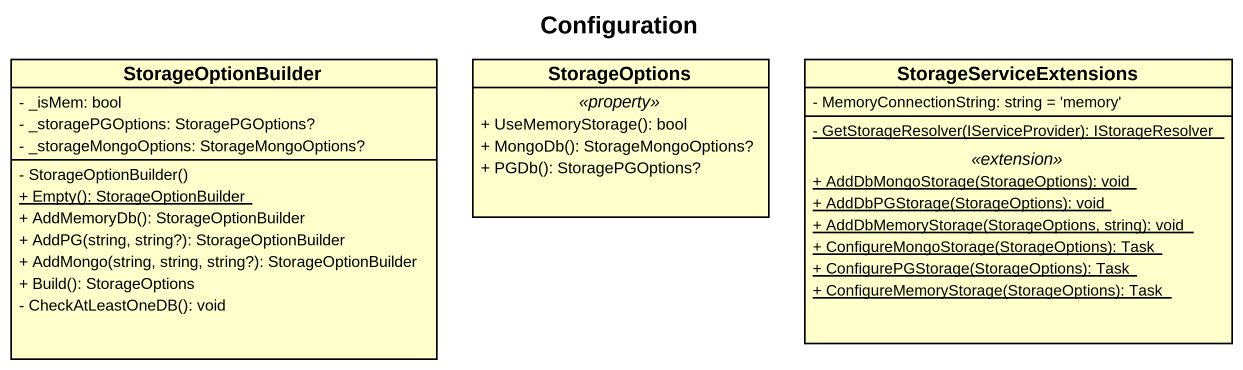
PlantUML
@startuml
title Configuration
hide circle
hide empty members
skinparam classAttributeIconSize 0
class StorageOptionBuilder {
  - _isMem: bool
  - _storagePGOptions: StoragePGOptions?
  - _storageMongoOptions: StorageMongoOptions?
  - StorageOptionBuilder()
  {static} + Empty(): StorageOptionBuilder
  + AddMemoryDb(): StorageOptionBuilder
  + AddPG(string, string?): StorageOptionBuilder
  + AddMongo(string, string, string?): StorageOptionBuilder
  + Build(): StorageOptions
  - CheckAtLeastOneDB(): void
}
class StorageOptions {
  .. <<property>> ..
  + UseMemoryStorage(): bool
  + MongoDb(): StorageMongoOptions?
  + PGDb(): StoragePGOptions?
}
class StorageServiceExtensions {
  - MemoryConnectionString: string = 'memory'
  --
  {static} - GetStorageResolver(IServiceProvider): IStorageResolver
  .. <<extension>> ..
  {static} + AddDbMongoStorage(StorageOptions): void
  {static} + AddDbPGStorage(StorageOptions): void
  {static} + AddDbMemoryStorage(StorageOptions, string): void
  {static} + ConfigureMongoStorage(StorageOptions): Task
  {static} + ConfigurePGStorage(StorageOptions): Task
  {static} + ConfigureMemoryStorage(StorageOptions): Task
}
@enduml
